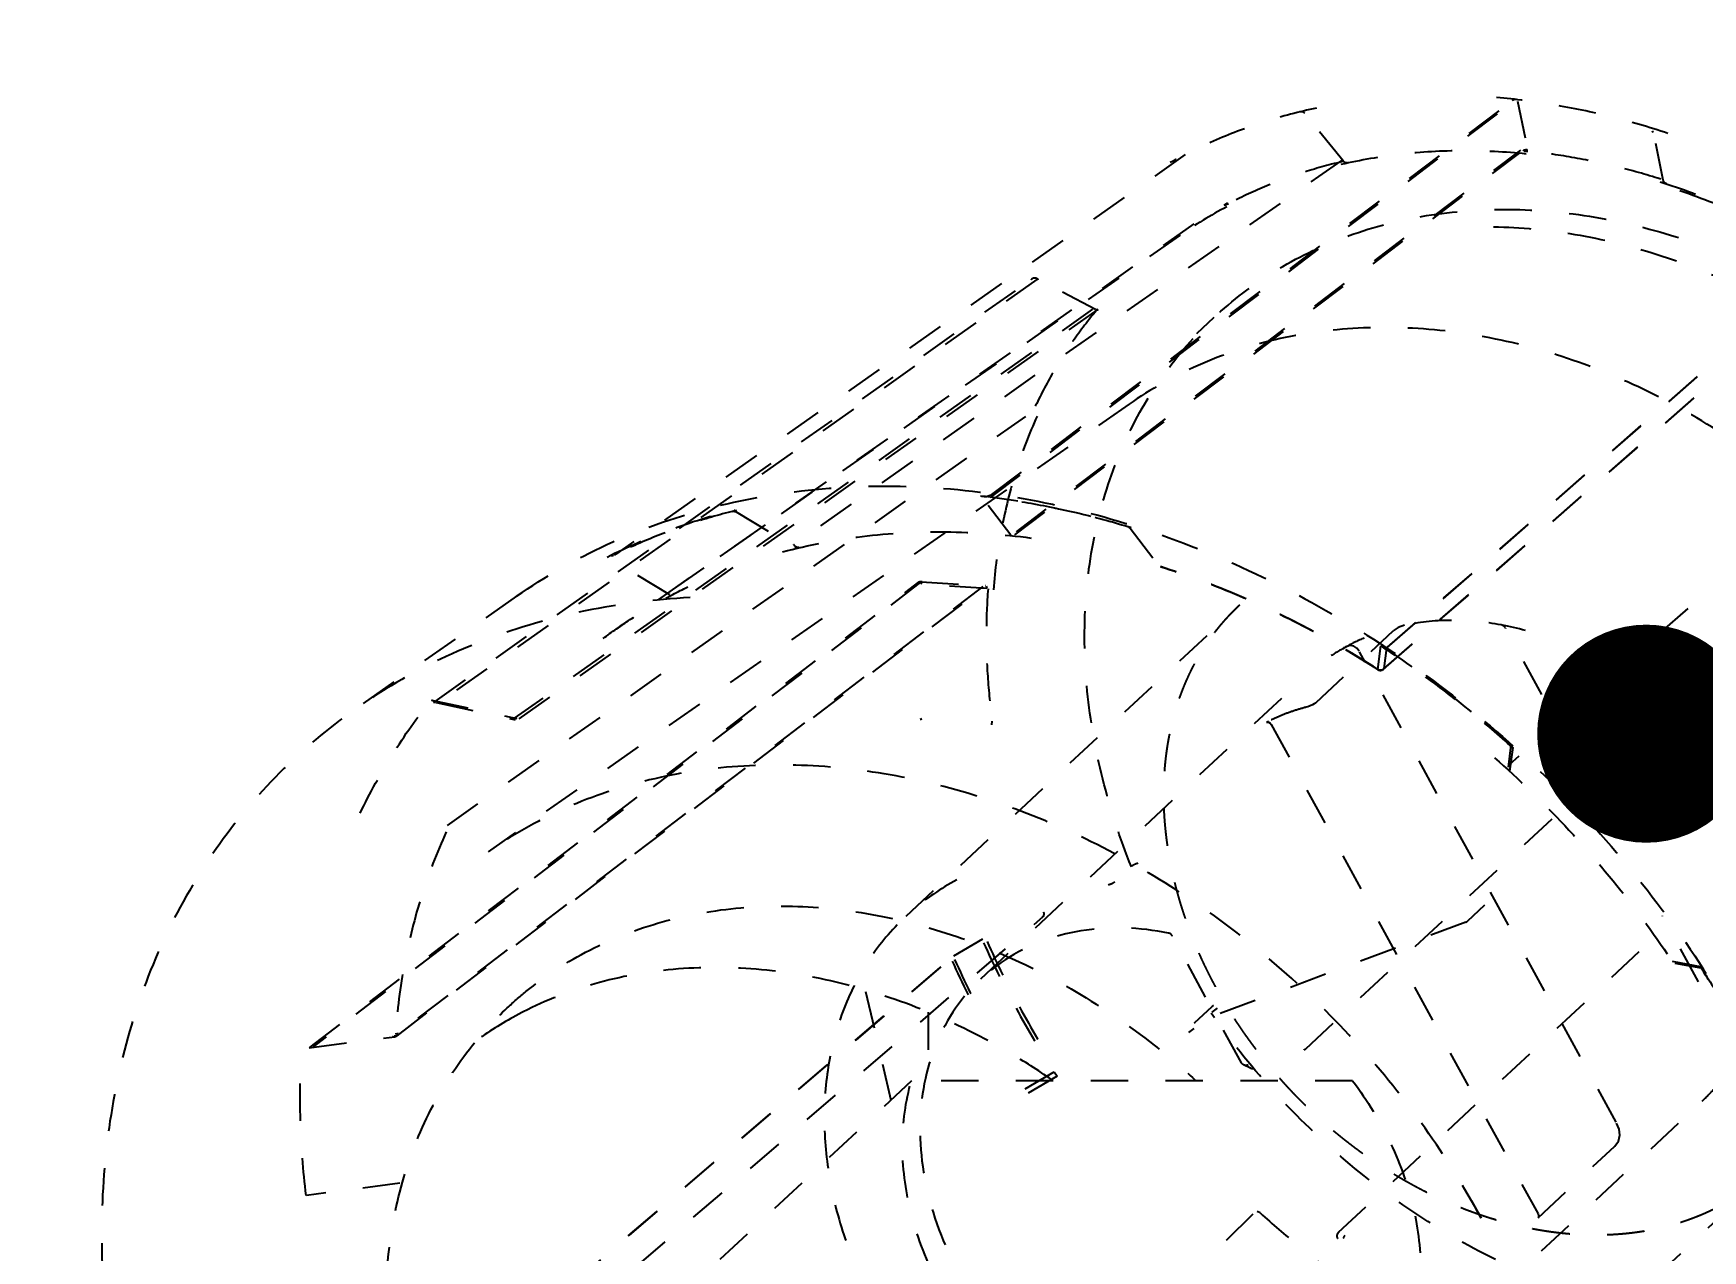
# Model space of a CAD drawing. Header units: inches. Extents: x -2049 to -860, y -317 to 524.
# Drawn here: x -1360.7 to -1349.22, y 111.36 to 119.73 of the extents above; entities that cross this region are included whole.
import ezdxf

# ---------------------------------------------------------------- set-up
doc = ezdxf.new("R2010")
doc.units = ezdxf.units.IN
doc.header["$LTSCALE"] = 2.5746062992
doc.header["$MEASUREMENT"] = 0
doc.header["$PDMODE"] = 3
doc.header["$PDSIZE"] = 0.3125
doc.linetypes.add('HIDDEN', pattern=[0.2, 0.1, -0.1])
doc.layers.get('Defpoints').update_dxf_attribs({"linetype": 'CONTINUOUS'})
for name, color, linetype, lineweight in [('dim', 7, 'CONTINUOUS', 9), ('from', 7, 'CONTINUOUS', 15), ('虚线', 7, 'HIDDEN', 25)]:
    doc.layers.add(name, color=color, linetype=linetype, lineweight=lineweight)
doc.styles.add('TEXTSTYLE_1', font='gdt', dxfattribs={"width": 0.8})
doc.dimstyles.new('ISO-25', dxfattribs={"dimtxt": 5, "dimasz": 5, "dimexe": 1.25, "dimexo": 0.625, "dimtad": 1, "dimdec": 0, "dimlfac": 1.5, "dimdsep": 46, "dimtxsty": 'TEXTSTYLE_1', "dimcen": 2.5, "dimclrd": 256, "dimclre": 256, "dimclrt": 256, "dimadec": 0, "dimazin": 0, "dimtfac": 1, "dimtdec": 0, "dimtmove": 0, "dimatfit": 3, "dimfxl": 1, "dimlwd": 25, "dimarcsym": 0})
doc.dimstyles.new('ISO-25$0', dxfattribs={"dimtxt": 5, "dimasz": 5, "dimexe": 1.25, "dimexo": 0.625, "dimtad": 1, "dimdec": 0, "dimlfac": 1.5, "dimdsep": 46, "dimtxsty": 'TEXTSTYLE_1', "dimcen": 2.5, "dimclrd": 256, "dimclre": 256, "dimclrt": 256, "dimadec": 0, "dimazin": 0, "dimtfac": 1, "dimtdec": 0, "dimtmove": 0, "dimatfit": 3, "dimfxl": 1, "dimlwd": 25, "dimarcsym": 0})

# ---------------------------------------------------------------- blocks, each defined once
blk = doc.blocks.new('*D48')
at = {"layer": 'Defpoints', "color": 0, "transparency": 16777216}
for p in [(-1315.377966968305, 128.5008568870139), (-1521.61260332243, 72.1693335384139), (-1315.377966968305, 20.05078251518643)]:
    blk.add_point(p, dxfattribs=at)
at = {"layer": 'dim', "lineweight": -2, "transparency": 16777216}
for p, q in [((-1315.377966968305, 127.8758568870139), (-1315.377966968305, 18.80078251518643)), ((-1521.61260332243, 71.5443335384139), (-1521.61260332243, 18.80078251518643))]:
    blk.add_line(p, q, dxfattribs=at)
at = {"layer": 'dim', "lineweight": 25, "transparency": 16777216}
blk.add_line((-1516.61260332243, 20.05078251518643), (-1320.377966968305, 20.05078251518643), dxfattribs=at)
at = {"layer": 'dim', "transparency": 16777216}
for points in [[(-1516.61260332243, 20.88411584851976), (-1516.61260332243, 19.21744918185309), (-1521.61260332243, 20.05078251518643)], [(-1320.377966968305, 20.88411584851976), (-1320.377966968305, 19.21744918185309), (-1315.377966968305, 20.05078251518643)]]:
    blk.add_solid(points, dxfattribs=at)
at = {"layer": 'dim', "transparency": 16777216, "insert": (-1417.905604776861, 23.17578251518643), "char_height": 5, "attachment_point": 5, "style": 'TEXTSTYLE_1'}
blk.add_mtext('309', dxfattribs=at)
blk = doc.blocks.new('*D49')
at = {"layer": 'Defpoints', "color": 0, "transparency": 16777216}
for p in [(-1514.526951111688, 131.1674378728578), (-1321.78998612816, 131.1674378728578), (-1321.78998612816, 28.79414239709428)]:
    blk.add_point(p, dxfattribs=at)
at = {"layer": 'dim', "lineweight": -2, "transparency": 16777216}
for p, q in [((-1514.526951111688, 130.5424378728578), (-1514.526951111688, 27.54414239709428)), ((-1321.78998612816, 130.5424378728578), (-1321.78998612816, 27.54414239709428))]:
    blk.add_line(p, q, dxfattribs=at)
at = {"layer": 'dim', "lineweight": 25, "transparency": 16777216}
blk.add_line((-1509.526951111688, 28.79414239709428), (-1326.78998612816, 28.79414239709428), dxfattribs=at)
at = {"layer": 'dim', "transparency": 16777216}
for points in [[(-1509.526951111688, 29.62747573042761), (-1509.526951111688, 27.96080906376094), (-1514.526951111688, 28.79414239709428)], [(-1326.78998612816, 29.62747573042761), (-1326.78998612816, 27.96080906376094), (-1321.78998612816, 28.79414239709428)]]:
    blk.add_solid(points, dxfattribs=at)
at = {"layer": 'dim', "transparency": 16777216, "insert": (-1415.55216253963, 31.91914239709428), "char_height": 5, "attachment_point": 5, "style": 'TEXTSTYLE_1'}
blk.add_mtext('289', dxfattribs=at)

msp = doc.modelspace()

# ---------------------------------------------------------------- linework, layer by layer
at = {"layer": '虚线'}
for p, q in [((-1354.118118959736, 116.5368103595987), (-1350.534206321715, 119.2483571868873)), ((-1354.108531837966, 116.5571542118514), (-1350.524618234776, 119.2687017672498)), ((-1350.491039345297, 119.2639369125224), (-1350.422101454378, 118.9276139778864)), ((-1351.690907047228, 118.8535356375743), (-1351.953824306765, 119.1787609728267)), ((-1349.564032271935, 119.0597968679238), (-1349.560658633799, 119.0491569465948)), ((-1349.488117064336, 118.7203750025662), (-1349.557152078348, 119.0567251854466)), ((-1352.776751808265, 118.8962264622641), (-1356.665873553359, 116.1673436793831)), ((-1353.948867159638, 116.2813916046076), (-1350.477790931169, 118.9063029162446)), ((-1353.939274153724, 116.3017399491292), (-1350.46819640469, 118.926652407116)), ((-1350.477994024736, 118.9061444016311), (-1350.475892748559, 118.9075275395896)), ((-1350.445071143686, 118.9202867654369), (-1350.42039316792, 118.9198759539566)), ((-1351.703005347365, 118.8560912797525), (-1355.47037789423, 116.2142476089416)), ((-1351.688466099298, 118.8492349952646), (-1351.701723328637, 118.8466565090607)), ((-1351.690043747593, 118.8520221510042), (-1351.688466261853, 118.849235069769)), ((-1356.298714907143, 115.9066652359907), (-1352.531342317946, 118.5485089372804)), ((-1352.510402441671, 118.5474023405565), (-1352.485168217004, 118.5648757870113)), ((-1352.501161642853, 118.5474607756122), (-1352.510399629135, 118.5474033734566)), ((-1352.479551981632, 118.5578291610394), (-1352.501161727517, 118.5474607806921)), ((-1352.812512850001, 118.3416127036276), (-1356.679948201247, 115.641915515079)), ((-1351.389166960692, 115.5026705478995), (-1348.115724281428, 118.3609849964573)), ((-1351.384904947155, 115.507597266546), (-1348.111461988499, 118.3659119572426)), ((-1351.412356815207, 115.3561634426728), (-1348.242597163894, 118.1235165999305)), ((-1351.408092932289, 115.3610918139596), (-1348.238332840724, 118.1284453522051)), ((-1357.939287039059, 115.1350083950359), (-1353.831762505282, 118.0409859750783)), ((-1353.798469522564, 118.0362541342102), (-1357.905992611974, 115.1302775735217)), ((-1353.395324325418, 117.8303993043494), (-1353.796943280524, 118.0432237481632)), ((-1353.414352630327, 117.8326705687981), (-1357.393605396186, 115.0190599403172)), ((-1357.360318055473, 115.0143239847814), (-1353.381067575541, 117.8279330080339)), ((-1353.395829723459, 117.8150215022263), (-1353.390312163917, 117.8266448105316)), ((-1353.381130949892, 117.827902916774), (-1353.377306523654, 117.8304731499368)), ((-1352.579684532171, 117.7754305615744), (-1352.700521688038, 117.6627359793723)), ((-1347.379440477504, 117.4665131770385), (-1350.549200567375, 114.6991596370997)), ((-1353.163503948802, 117.1795233262035), (-1357.573819888748, 114.1008635763109)), ((-1357.854205032319, 114.28172761067), (-1353.874952312179, 117.0953382086717)), ((-1353.977948507253, 116.2778709187439), (-1354.183760133102, 116.5481603659122)), ((-1355.867995661711, 116.4384414809783), (-1355.46232282922, 116.1950640235819)), ((-1353.15707167321, 116.3271083830837), (-1353.153905759761, 116.3318724961549)), ((-1353.157049570841, 116.3271314421561), (-1352.962042254919, 116.0708110601617)), ((-1356.323830993433, 115.8687705662892), (-1356.753213777833, 116.1261953335854)), ((-1358.797603507958, 112.7558260463458), (-1354.617239849891, 115.9509034907199)), ((-1354.59793097713, 115.9539785648347), (-1358.778293565044, 112.7589019366211)), ((-1354.169562317798, 115.9260307692509), (-1358.219507358859, 112.8318424155071)), ((-1358.200202019971, 112.8349145890352), (-1354.150258672189, 115.9291016592736)), ((-1354.59481331197, 115.9576807092414), (-1354.149955180727, 115.9286557461212)), ((-1354.142805451002, 115.9113147157718), (-1354.590652197538, 115.9404647021415)), ((-1354.150272282765, 115.9290916604615), (-1354.148952060279, 115.9299917465809)), ((-1354.146497007335, 115.928318560102), (-1354.142805451002, 115.9113147157718)), ((-1357.377446973851, 115.8577615660323), (-1358.473094715855, 115.092935043133)), ((-1354.698273324928, 113.6574175838145), (-1352.402367366848, 115.7986146439594)), ((-1351.875466397, 115.1278116565007), (-1351.346803841353, 115.6208504546928)), ((-1350.077629118777, 114.7306604026035), (-1350.571845399429, 115.6371641777973)), ((-1351.674680072496, 115.5088162478856), (-1351.695766678164, 115.4936628543252)), ((-1349.813060201109, 112.2402049150255), (-1351.577082724566, 115.4758188286975)), ((-1351.453063299868, 115.3547521133135), (-1351.431468842599, 115.5176282288949)), ((-1351.408085112727, 115.3611468539911), (-1351.389166637276, 115.5026701736849)), ((-1354.183177645151, 113.2262357786047), (-1351.947690265005, 115.3110855484953)), ((-1357.936532736318, 115.1283202125069), (-1357.964395051795, 115.1443160174131)), ((-1357.964394807963, 115.1443155991732), (-1357.375339810143, 115.016334201498)), ((-1357.930697729309, 115.1270474441623), (-1357.38663689641, 115.0089664875096)), ((-1354.592250412399, 115.0055539327448), (-1354.596321068485, 115.0185677058265)), ((-1354.108894567098, 114.9745901517075), (-1354.105361301865, 114.9988897236589)), ((-1352.185870248454, 114.976457689355), (-1350.349888782333, 111.6088548981585)), ((-1351.948156153768, 112.7454788285984), (-1349.652250195688, 114.8866758887434)), ((-1349.605464839679, 114.9125916937372), (-1350.086702022215, 114.7338962213803)), ((-1350.535968286808, 114.8337127535797), (-1350.556053455146, 114.6833943602666)), ((-1350.523436883174, 114.8178256741132), (-1350.545325551043, 114.655176275034)), ((-1350.835846276201, 113.6226496654077), (-1350.715009120335, 113.7353442476096)), ((-1350.718033621288, 113.7335343542566), (-1350.715009120335, 113.7353442476096)), ((-1357.72076483188, 110.2422056022267), (-1353.757382444678, 113.6528336677934)), ((-1353.759990436268, 113.651798344566), (-1353.757336907328, 113.6527836669599)), ((-1350.846977126503, 113.6157785596494), (-1352.712153112229, 112.9231917910977)), ((-1348.99998506675, 112.754018923197), (-1349.494211508769, 113.6605413380051)), ((-1354.172954966376, 113.4979362757413), (-1354.372425450598, 113.3820458090528)), ((-1352.390300798758, 112.6480298576203), (-1352.868622000894, 113.5253784853303)), ((-1351.723964381398, 111.4815067309235), (-1349.494733550049, 113.5605215479901)), ((-1359.731260422935, 108.7701766856696), (-1354.377460274945, 113.3785078043322)), ((-1359.725171427473, 108.7736312760837), (-1354.371292355752, 113.3819888115909)), ((-1349.425716273133, 113.3467639906513), (-1349.233813772077, 113.3107299500195)), ((-1349.227916579399, 113.2993067043127), (-1349.405228145049, 113.3327274042871)), ((-1349.383334802037, 113.3367541739697), (-1349.216398117232, 113.3052998500271)), ((-1349.225561746556, 113.2989485368743), (-1349.22625970597, 113.2990011944623)), ((-1354.976299272075, 113.139703038211), (-1354.802089823898, 112.3925162993286)), ((-1352.594340457315, 113.0340764816399), (-1352.715177611489, 112.9213818994379)), ((-1352.556501936744, 113.0237868675484), (-1352.594456753406, 112.9964467051073)), ((-1354.545377136269, 112.9958625526633), (-1354.545377136269, 112.5236481491235)), ((-1352.712153110536, 112.9231917910977), (-1352.715177611489, 112.9213818994379)), ((-1358.804553065021, 112.7515898519253), (-1358.216035622303, 112.828339586963)), ((-1358.192235096903, 112.8509088564442), (-1358.212961992555, 112.8446319375008)), ((-1352.753248725935, 112.8564119604642), (-1352.715296388233, 112.8837504770381)), ((-1358.797731618054, 112.7557272435204), (-1358.804134513563, 112.7515676208664)), ((-1353.879584363041, 112.4702473030503), (-1353.680064926124, 112.5860549159078)), ((-1353.680064926124, 112.5860549159078), (-1353.658365524506, 112.555908753226)), ((-1352.328017177377, 112.6122183747975), (-1352.37517567957, 112.6340995871598)), ((-1354.661483243722, 112.5236481491235), (-1357.96318953033, 109.4444262966651)), ((-1351.625504280761, 112.5236481491235), (-1354.661483243722, 112.5236481491235)), ((-1353.658365524506, 112.555908753226), (-1353.857805944562, 112.4400258300951)), ((-1351.455115037478, 110.3010612092066), (-1349.21962765733, 112.3859109774038)), ((-1350.349176563818, 111.5831073458252), (-1349.820514082675, 112.0761460728996)), ((-1351.060856513567, 109.7571848217948), (-1348.76495055718, 111.898381883633)), ((-1358.180669134875, 111.8199814014487), (-1358.823144923901, 111.7359352750244)), ((-1350.80780025012, 111.6997355792219), (-1350.740825678864, 111.5801462124493)), ((-1352.312554790892, 111.6063918292326), (-1356.047459698133, 107.9343490402642)), ((-1352.260756792491, 111.6154703306516), (-1352.283010201108, 111.6255067097999))]:
    msp.add_line(p, q, dxfattribs=at)
for points in [[(-1350.475576547345, 118.9077031935723), (-1350.477042359647, 118.9070455968482), (-1350.477455866828, 118.9069398295667), (-1350.476682236472, 118.906928291564)], [(-1351.678697339498, 118.8419529340976), (-1351.68279808007, 118.8444898350646), (-1351.686320703045, 118.8476166591701), (-1351.689149880887, 118.8511462178154)], [(-1351.66043565985, 118.8396837473022), (-1351.667091202734, 118.8390620938098), (-1351.674033290745, 118.8401394086613), (-1351.680492409887, 118.8429430349248)], [(-1349.465444537012, 118.6947947614304), (-1349.475303065995, 118.6998500829181), (-1349.48336335477, 118.7084719408763), (-1349.488069464572, 118.7201221689299)], [(-1352.52776578097, 118.5217496304693), (-1352.529505318584, 118.5183127365133), (-1352.531115377931, 118.5163171226343), (-1352.531818633921, 118.5157114096696)], [(-1353.377298820928, 117.8304707099217), (-1353.382500329959, 117.828279967659), (-1353.387260646699, 117.8276813410667), (-1353.389990210635, 117.8279303174136), (-1353.391316161485, 117.8282634209373)], [(-1354.158154391186, 116.5427782297387), (-1354.164159076596, 116.5437511708772), (-1354.170870744904, 116.5454093735309)], [(-1354.139520908124, 116.543667976697), (-1354.145680371081, 116.5425836906161), (-1354.152025109232, 116.5423405747077), (-1354.158154391186, 116.5427782297387)], [(-1354.108557093221, 116.5571346189209), (-1354.115808563611, 116.5526034553116), (-1354.126413696525, 116.5478399433544), (-1354.139496389445, 116.5436755405739)], [(-1355.892895006604, 116.4420877370205), (-1355.883996121441, 116.4430941898422), (-1355.875365355143, 116.4416878996811), (-1355.868030934404, 116.4384245092435)], [(-1353.166991840932, 116.3341739788595), (-1353.16416722309, 116.3330691871707), (-1353.160505234793, 116.3306724507535), (-1353.157055124796, 116.3270715119351)], [(-1356.710068837749, 116.1392691689639), (-1356.717585866766, 116.1360993237208), (-1356.726338919975, 116.1335387151555)], [(-1356.665955850101, 116.1672600923622), (-1356.68402174776, 116.1551788841829), (-1356.706145923636, 116.1414141452838)], [(-1354.148902425193, 115.9300128058909), (-1354.151545279703, 115.9289368134902), (-1354.152411009193, 115.9287509913675), (-1354.151132593763, 115.9287312629748)], [(-1350.573642791303, 115.6404547673742), (-1350.584767207145, 115.6533671909389), (-1350.601098176295, 115.6604577117804)], [(-1351.268600189298, 115.6584040099677), (-1351.312474190944, 115.6437808192915), (-1351.346790747227, 115.6208603485215)], [(-1351.58012015709, 115.4814173472918), (-1351.595639811962, 115.5019872709071), (-1351.617505309003, 115.515691337929), (-1351.645408200523, 115.5188386574827), (-1351.674680072496, 115.5088162478856)], [(-1351.402195658334, 115.502875285641), (-1351.406833452797, 115.5033383161501), (-1351.411342441226, 115.5045983544238), (-1351.41536627307, 115.5063478705302), (-1351.418852959586, 115.5083361812972)], [(-1351.38491609909, 115.5075830396164), (-1351.387917629021, 115.5056665374221), (-1351.393660137282, 115.5037455954505), (-1351.402155829027, 115.50287604423)], [(-1357.939293786776, 115.1350036149095), (-1357.94578811596, 115.1306274896119), (-1357.95007110753, 115.1281053929827), (-1357.950590744354, 115.1278068746809), (-1357.945977455023, 115.1288198432399), (-1357.936523724687, 115.1283182516899)], [(-1357.94816153254, 115.1286036047479), (-1357.941807750586, 115.1289777465798), (-1357.936545805044, 115.1283230385894)], [(-1351.875480483387, 115.1277982135593), (-1351.880558499892, 115.1237251039123), (-1351.889406881319, 115.1179765455656), (-1351.901714628206, 115.1112947653243), (-1351.917049614078, 115.1042951684813), (-1351.932510474919, 115.0984368009961), (-1351.94508449669, 115.0946261461962)], [(-1352.203959586173, 114.9984865268542), (-1352.211809583252, 114.9948028137885), (-1352.216862632359, 114.992757537732), (-1352.217530109365, 114.9925008738988), (-1352.212689973151, 114.9929084664558), (-1352.203953229604, 114.9914341775994), (-1352.193573822624, 114.9857322538477), (-1352.185532302152, 114.9758379272551)], [(-1350.536079215203, 114.8312385411849), (-1350.536044230368, 114.8332374230923), (-1350.53581872964, 114.834147157515)], [(-1350.533292521729, 114.8256808543188), (-1350.533972369832, 114.8264664307574), (-1350.535172992641, 114.8281370959441), (-1350.535724696781, 114.8293363505843), (-1350.536054225793, 114.8309268999716)], [(-1353.752000675946, 113.6603984151041), (-1353.75482430322, 113.6553741686714), (-1353.757480373772, 113.6528700749836), (-1353.758133823655, 113.6524810983352)], [(-1349.226345026908, 113.2990184405081), (-1349.227024204472, 113.2992256639833), (-1349.227169809527, 113.299314337614), (-1349.227512727296, 113.2996431588354), (-1349.227603278773, 113.2997320949245)], [(-1349.820627640733, 112.0760435279279), (-1349.796052809359, 112.1098876712432), (-1349.786812720025, 112.1495891034249), (-1349.792052532719, 112.1912789327308), (-1349.809706660501, 112.234088964257)], [(-1350.349916685877, 111.6089104258543), (-1350.346523788387, 111.5975726280819), (-1350.347554052097, 111.5876023680892), (-1350.349923501325, 111.5824571876754), (-1350.349184288556, 111.5831004135413)]]:
    msp.add_lwpolyline(points, dxfattribs=at)
for centre, radius, start, end in [((-1350.504507491153, 119.242119861885), 0.03333226170923517, 79.73313027640685, 133.4123600932082), ((-1351.979743747229, 119.1578199823742), 0.03333226340251409, 38.86284774800176, 108.4712303205819), ((-1351.057101010555, 115.8248781722473), 3.068462631162473, 117.8573281402998, 124.8957847119025), ((-1353.81251217256, 118.0137744967559), 0.03333226170923517, 38.05286803380369, 141.0093229019953), ((-1355.445123715965, 116.22362511802), 0.03333226170923517, 239.0283527557948, 285.5920758097141), ((-1354.596999402796, 115.9244202103864), 0.03333226170923517, 72.10106392960593, 133.238803774391), ((-1351.434278625625, 115.3812726423969), 0.03333226340251409, 226.711996529398, 313.4405993008079), ((-1350.858580132394, 113.6470261189954), 0.03333226170923517, 290.3712282548987, 313.0030718472022), ((-1348.241508592125, 116.1272534822128), 6.465032570163503, 204.1407068950014, 208.5840916178009), ((-1348.302363616087, 116.0986031536684), 6.422600028081642, 204.1162668574049, 208.6085608586951), ((-1348.33408829233, 116.0717084217954), 6.63200672723089, 204.2500995648001, 208.6079621928079), ((-1348.351815913498, 116.0655730203316), 6.593387051371327, 204.2411068992967, 208.6169498960941), ((-1348.112856805003, 116.2026474799316), 6.638792796521329, 208.6137518969932, 213.0087242367911), ((-1348.053372114422, 116.2368787406751), 6.682694728803614, 208.6376788583995, 212.9847758079911), ((-1352.571606601123, 113.0097000263586), 0.03333226170923517, 110.3712290288022, 133.0030721037033), ((-1356.1823628323, 110.7575064312119), 2.519016753037094, 118.8973175645939, 126.5414704480069), ((-1356.165837274922, 110.728942685099), 2.55200986452355, 117.2228774836991, 118.9122415445938), ((-1358.220438911181, 112.8614005938546), 0.03333226170923517, 251.8718240608153, 313.4406043369928), ((-1351.970890008268, 112.7698552821863), 0.03333226170923517, 290.3712282620999, 313.0030718400098), ((-1352.313987867032, 112.6424544150312), 0.03333226170923517, 229.3358278721057, 290.3712300285086), ((-1351.701230526898, 111.4571302756423), 0.03333226170923517, 133.0030709342082, 208.5987518912935), ((-1351.656428322236, 111.4363423694575), 0.03333226340251409, 133.0030691137906, 171.4066286951991)]:
    msp.add_arc(centre, radius, start, end, dxfattribs=at)
for points, start_tangent, end_tangent in [([(-1349.456003424991, 119.0422777232574), (-1349.849609660607, 119.1568497657214), (-1350.243557262947, 119.2391158699263), (-1350.635133194477, 119.2885089567592)], (-0.9489462296256136, 0.3154378754673134), (-0.9964678066020731, 0.08397565364826502)), ([(-1351.875065675769, 119.2160247335732), (-1352.226967606237, 119.122984537697), (-1352.562649086176, 118.9977725451179), (-1352.879784268293, 118.8412850439311)], (-0.9779478343523029, -0.2088493076015354), (-0.8727668857255534, -0.4881372380600756)), ([(-1351.705074893189, 118.8295674335357), (-1351.294362459611, 118.9003490562945), (-1350.868122512656, 118.9247381722222), (-1350.430919898633, 118.9024445194453)], (0.9737999903508235, 0.2274061977887499), (0.9946989831818801, -0.102829630247968)), ([(-1350.422101454378, 118.9276139778865), (-1350.432287500757, 118.9282662949669), (-1350.443737165002, 118.9263611885399), (-1350.452795951575, 118.9227265822565)], (-0.9831278605745996, 0.1829196811773158), (-0.883614371979636, -0.4682153795327879)), ([(-1349.505668621748, 118.7277666916909), (-1349.8117784296, 118.8134652263684), (-1350.116130431052, 118.877367712147), (-1350.42039316792, 118.9198759539566)], (-0.95389199299105, 0.3001500719766068), (-0.9945773193575634, 0.1039997875936447)), ([(-1351.701723328637, 118.8466565090608), (-1351.972859411882, 118.7711546714868), (-1352.231654016432, 118.6750375829141), (-1352.479551981632, 118.5578291610395)], (-0.9734597684086902, -0.228858207826809), (-0.8846940173811252, -0.4661721737835117)), ([(-1351.705864047525, 118.8542507719164), (-1351.69846853159, 118.855913265339), (-1351.693032356113, 118.8551393081802), (-1351.690040345796, 118.8520234260433)], (0.9435507631266765, 0.3312279538370311), (0.3606805461001686, -0.9326894143630473)), ([(-1349.509581095103, 118.7089633338073), (-1349.0689819786, 118.5470828967139), (-1348.636614649549, 118.3426982647475), (-1348.217066530751, 118.0979896852282)], (0.9535406052333817, -0.3012645252450998), (0.8417280611859034, -0.5399017234758744)), ([(-1348.219958033112, 118.0840198022004), (-1348.63736602514, 118.3274588593908), (-1349.066954503985, 118.5305047308528), (-1349.504518282549, 118.691266487984)], (-0.8417280528415586, 0.5399017364850369), (-0.953540609466787, 0.3012645118458322)), ([(-1353.147345236917, 113.9965597465859), (-1353.344693329774, 114.6000117265637), (-1353.450895448785, 115.2054298980057), (-1353.46331107278, 115.7975092223711), (-1353.381715085402, 116.3615948649869), (-1353.208207643577, 116.8836703945877), (-1352.947261702752, 117.3506547827462), (-1352.605309824686, 117.7512076342003), (-1352.190826342103, 118.075373276555), (-1351.714101866437, 118.315042830703), (-1351.18678920799, 118.4642316596567), (-1350.621972075651, 118.5190711849303), (-1350.033929484222, 118.4780871125877), (-1349.437137048345, 118.3422251727752), (-1348.846840191295, 118.114941283437), (-1348.27764801905, 117.8019056311985), (-1347.743833899328, 117.4110058716613), (-1347.258690747321, 116.9520322116971), (-1346.834257935367, 116.4364096580227), (-1346.481096814958, 115.876965778916), (-1346.208074154837, 115.287758873657), (-1346.021930048385, 114.6833062843632), (-1345.927374923265, 114.0788696745425), (-1345.926731710945, 113.4894692867672), (-1346.019978624005, 112.929837948137), (-1346.204653179396, 112.4140652649663), (-1346.476162950674, 111.9546839684198), (-1346.827662271905, 111.5631836265535), (-1347.250458665239, 111.2492047265158), (-1347.734223119065, 111.0205183433478), (-1348.266981066216, 110.8829464170252), (-1348.835369000396, 110.8400491748613), (-1349.425467887741, 110.8929938583647), (-1350.022163376624, 111.0404855375559), (-1350.610677251604, 111.278854905787), (-1351.17619516436, 111.6020766111781), (-1351.704626223378, 112.0020403167084), (-1352.182850183892, 112.468776170466), (-1352.59891774415, 112.9905914041504)], (-0.3747204102797878, 0.9271378614422705), (-0.5732776063954844, 0.8193612060657154)), ([(-1350.656393041205, 118.3998957943762), (-1350.09670612916, 118.3475614685014), (-1349.530574275798, 118.2100131007687), (-1348.970789334757, 117.9903298105361), (-1348.429991257316, 117.6934477243079), (-1347.920383533487, 117.3260444263805), (-1347.45346420449, 116.8963898063675), (-1347.039779292569, 116.4141760116644), (-1346.688668487415, 115.8902934740577), (-1346.408046945173, 115.3365767671849), (-1346.204217793359, 114.7654998180197), (-1346.081760264383, 114.1899189009981), (-1346.043435305414, 113.6228004976147), (-1346.09012297616, 113.0769239651093), (-1346.220806100267, 112.5645973856388), (-1346.432610545028, 112.0973549722508)], (0.9998618030053388, -0.01662452678764574), (-0.4945089213708007, -0.8691725528827325)), ([(-1353.395829721766, 117.8150215022264), (-1353.559341389274, 117.598549945571), (-1353.703234794868, 117.368167779117), (-1353.828343937684, 117.1226485880298)], (-0.637410631327127, -0.770524293628146), (-0.415818541023901, -0.9094476020864278)), ([(-1347.344098578179, 115.1023107979744), (-1347.705060839491, 115.6713136480888), (-1348.14033389783, 116.1930873710403), (-1348.63864362441, 116.6542502865684), (-1349.187225337635, 117.0429350019036), (-1349.771761527702, 117.3488803500404), (-1350.377416891963, 117.564152848476), (-1350.988350443697, 117.6829545780894), (-1351.587698906124, 117.7022129979114), (-1352.159133492732, 117.6222463207705), (-1352.688875378232, 117.446108192337), (-1353.163503977587, 117.1795233075774)], (-0.4786727281950537, 0.8779934050334913), (-0.8199790242581134, -0.5723935706982672)), ([(-1353.796008426309, 117.0977282278515), (-1353.94062945079, 116.7203037140886), (-1354.041382672719, 116.3202762616864), (-1354.097379692989, 115.9015852756012)], (-0.4145261703776816, -0.9100373915790562), (-0.07802984474995152, -0.9969510235354084)), ([(-1357.377447087301, 115.8577614864483), (-1356.75656703905, 116.2131364759235), (-1356.067381456589, 116.4604697326029), (-1355.324071616964, 116.5930930427957), (-1354.542794349136, 116.606967661951), (-1353.74238376432, 116.5014428866829), (-1352.937203952731, 116.2781049806899), (-1352.147562980863, 115.9424307022654), (-1351.389784905903, 115.5018163411726), (-1350.679783992912, 114.9658381161587), (-1350.032930334512, 114.3464753050913), (-1349.462462859083, 113.656753161483), (-1348.980163928009, 112.9109527913351), (-1348.59658344283, 112.1253444580552), (-1348.319750249825, 111.3163248994402), (-1348.155565358323, 110.5005711028029), (-1348.107748387368, 109.698259814085), (-1348.176758249414, 108.9233037732298), (-1348.360752880505, 108.1938791814726), (-1348.654988002636, 107.5253655223623), (-1349.052459260851, 106.9312644703704)], (0.8199790119157048, 0.572393588379311), (-0.6281146881510837, -0.7781207737420114)), ([(-1354.184919319683, 116.5494321487686), (-1353.669867243532, 116.4648696908014), (-1353.154665454432, 116.3330595642666)], (0.9935360920006439, -0.113516667904266), (0.9564463757538094, -0.2919080853751777)), ([(-1353.1499903655, 116.3290545430586), (-1353.493557978784, 116.4230113734691), (-1353.837110316999, 116.4951678811447), (-1354.179233278888, 116.5452273799119)], (-0.9564305265368314, 0.2919600108036693), (-0.9935424636156767, 0.1134608875008995)), ([(-1356.75537121838, 116.127303330651), (-1356.328708540953, 116.3129239311372), (-1355.879303131165, 116.452609450548)], (0.8901904217553498, 0.4555886445194101), (0.9708831802473884, 0.2395534393673284)), ([(-1355.865636070754, 116.4489434051548), (-1356.168023425012, 116.3622327570241), (-1356.45944661704, 116.2540299409106), (-1356.738699397262, 116.1247688832454)], (-0.9708970129299743, -0.2394973700975709), (-0.8901648783832454, -0.45563855114876)), ([(-1355.865707652427, 116.4375693762931), (-1355.866420497456, 116.4377122568623), (-1355.867140970707, 116.4379666754076), (-1355.867868103624, 116.4383293012494), (-1355.868600924264, 116.4387968070946), (-1355.870079756187, 116.4400331479298), (-1355.871569707874, 116.4416490660222), (-1355.873063022412, 116.4436179345605), (-1355.874551946278, 116.4459131267337), (-1355.876028720868, 116.4485080123442), (-1355.877485590964, 116.4513759628877)], (-0.9927173374808393, 0.1204669575649398), (-0.434304179559291, 0.9007662735789629)), ([(-1355.548303301613, 116.1632931783963), (-1355.000700936893, 116.2690888156413), (-1354.427811601868, 116.3010686537785), (-1353.8382089079, 116.258799452155)], (0.9660700731866739, 0.2582801070409691), (0.9912450205099144, -0.1320352578453929)), ([(-1355.433564813216, 116.1929684910068), (-1355.447453894667, 116.193866790717), (-1355.460951732168, 116.2018874686181), (-1355.47037789423, 116.2142476089417)], (-0.9761958634383258, -0.216890839377557), (-0.4544132734896209, 0.8907909838320363)), ([(-1351.453063018784, 115.3547524926081), (-1351.937994482139, 115.6383876006077), (-1352.438117144894, 115.8748569981263), (-1352.948428114554, 116.0616523819855)], (-0.8407857722166802, 0.5413679758149719), (-0.9541212891670624, 0.2994203826698885)), ([(-1351.452323657008, 115.3532473318902), (-1351.936964926219, 115.6366962808046), (-1352.436492116961, 115.872844073857), (-1352.945433393298, 116.0591157062246)], (-0.8407857332080684, 0.5413680363983177), (-0.9541213115724397, 0.2994203112737786)), ([(-1356.78301796929, 115.5670654290304), (-1356.597774458634, 115.69752353838), (-1356.403506511263, 115.8159579348363), (-1356.200745108967, 115.9220510388568)], (0.7980101790968065, 0.6026439695690008), (0.900589111176447, 0.4346714308882253)), ([(-1354.590652197538, 115.9404647021416), (-1354.591934990094, 115.952368969446), (-1354.594630254972, 115.9576502539266), (-1354.597654225929, 115.9539605381873)], (-0.03779410832479164, 0.9992855474667555), (-0.3420946022407581, -0.9396655166162785)), ([(-1354.134053373121, 115.9092874375768), (-1354.146127799718, 115.609849541536), (-1354.136563882643, 115.3069330122136), (-1354.105361301865, 114.9988897236589)], (-0.07667555231123944, -0.9970560965551365), (0.134068409481906, -0.9909720791117127)), ([(-1356.184695083575, 115.8486984751448), (-1356.905645838739, 115.7572291612214), (-1357.583267237116, 115.5612299817689), (-1358.205225225038, 115.2644108194791), (-1358.760145106492, 114.8722734982526), (-1359.237825637919, 114.3920346238668), (-1359.629438528651, 113.8325048294806), (-1359.927669709463, 113.2040077827182), (-1360.126913758269, 112.5182228478836), (-1360.22344210704, 111.7878676317216), (-1360.215443892177, 111.0264565099887), (-1360.10304306339, 110.2480832459993), (-1359.888294682194, 109.4671572827502), (-1359.575146580995, 108.6981449946634)], (-0.9986484656814696, -0.05197347392704682), (0.4294384236474939, -0.9030961412248173)), ([(-1348.818878568396, 111.8480905021698), (-1348.813174186003, 111.8534097211783), (-1348.807441122852, 111.8587558531619), (-1348.80179115059, 111.8640246412441), (-1348.796250728396, 111.8691913906449), (-1348.790846284966, 111.874231428597), (-1348.785604225292, 111.8791201060391), (-1348.780550913727, 111.8838328162417), (-1348.77571268245, 111.8883449812616), (-1348.771115838244, 111.8926320502473), (-1348.766690379265, 111.8967592974084), (-1348.766939242162, 111.8965305371185), (-1348.772389583611, 111.8914905448849), (-1348.778206770553, 111.8861656076737), (-1348.784300707002, 111.8806465969913), (-1348.790586270134, 111.8750166325142), (-1348.797033571882, 111.8693068434819), (-1348.803641000246, 111.8635225552565), (-1348.810407124404, 111.8576688646078), (-1348.81733047459, 111.8517508445996), (-1348.82440953532, 111.8457735327362), (-1348.83164274539, 111.8397419343506), (-1348.83902824558, 111.8336612122501), (-1348.846563152236, 111.827537269205), (-1348.854244261675, 111.8213761180486), (-1348.862068278776, 111.8151836903372), (-1348.870031810206, 111.8089658228033), (-1348.878131367813, 111.8027282675151), (-1348.886363358457, 111.7964766732515), (-1348.894724085713, 111.7902165922738), (-1348.903209746474, 111.7839534701673), (-1348.911816430959, 111.7776926407604), (-1348.920540115939, 111.7714393345917), (-1348.929376668119, 111.7651986585907), (-1348.938321840755, 111.7589756045435), (-1348.947371271962, 111.7527750406266), (-1348.956521769908, 111.7466008495295), (-1348.965773310887, 111.7404546788115), (-1348.975126355471, 111.7343378373783), (-1348.984581360846, 111.7282516409069), (-1348.994138775731, 111.7221974135419), (-1349.00379904207, 111.7161764845065), (-1349.013562591651, 111.7101901914919), (-1349.023429849487, 111.7042398772679), (-1349.033401232124, 111.6983268930711), (-1349.043477145948, 111.692452595218), (-1349.053657990574, 111.6866183484913), (-1349.063944150377, 111.6808255210602), (-1349.07433600973, 111.6750754946409), (-1349.084833930996, 111.669369649255), (-1349.095438276534, 111.6637093784717), (-1349.106149391775, 111.6580960775524), (-1349.116967613683, 111.6525311519187), (-1349.127893263978, 111.6470160103789), (-1349.138926659304, 111.6415520719004), (-1349.150068094292, 111.6361407571445), (-1349.16131786188, 111.630783498625), (-1349.172676232991, 111.6254817288559), (-1349.184143470085, 111.6202368922042), (-1349.195719822073, 111.6150504347299), (-1349.207405520933, 111.6099238109599), (-1349.2192007851, 111.6048584805005), (-1349.23110581946, 111.5998559063447), (-1349.243120811967, 111.5949175633385), (-1349.255245937027, 111.590044922941), (-1349.267481352119, 111.5852394684648), (-1349.279827196089, 111.5805026849154), (-1349.292283594239, 111.5758360623787), (-1349.304850978358, 111.5712409808763), (-1349.317530557443, 111.5667185528929), (-1349.330323665803, 111.5622698875261), (-1349.343231644509, 111.5578961362056), (-1349.356255831257, 111.5535984876131), (-1349.369397573893, 111.5493781778424), (-1349.382658218576, 111.5452364802392), (-1349.396039114849, 111.5411747121742), (-1349.409541615641, 111.5371942384306), (-1349.423167068802, 111.5332964610433), (-1349.436916825568, 111.5294828277657), (-1349.450792238872, 111.525754833763), (-1349.464794654867, 111.5221140148394), (-1349.478925419713, 111.5185619559037), (-1349.49318587787, 111.5151002825039), (-1349.507577363644, 111.5117306709862), (-1349.522101214726, 111.5084548434148), (-1349.536758756952, 111.5052745624936), (-1349.551551312773, 111.5021916484973), (-1349.566480192787, 111.4992079572594), (-1349.581546704206, 111.4963254038786), (-1349.596752140694, 111.493545944092), (-1349.61209778745, 111.4908715827418), (-1349.62758491782, 111.488304377162), (-1349.643214791604, 111.4858464287115), (-1349.658988655055, 111.4834998946279), (-1349.674907739186, 111.4812669744805), (-1349.690973259772, 111.4791499220233), (-1349.707186270033, 111.477151058742), (-1349.723547352455, 111.4752727992523), (-1349.740056970999, 111.4735176005019), (-1349.756715560836, 111.4718879448377), (-1349.773523524967, 111.4703863433921), (-1349.790481240993, 111.4690153343908), (-1349.807589045876, 111.467777484844), (-1349.82484725118, 111.466675387162), (-1349.842256127829, 111.4657116574608), (-1349.859815914577, 111.4648889423356), (-1349.877526812922, 111.4642099103936), (-1349.89538898542, 111.4636772573349), (-1349.913402559067, 111.4632937025656), (-1349.931567620219, 111.4630619908906), (-1349.949884211209, 111.462984889128), (-1349.968352337118, 111.4630651878012), (-1349.986971957304, 111.4633057028332), (-1350.005742988801, 111.4637092670797), (-1350.024665301221, 111.4642787387953), (-1350.043738720161, 111.4650169948611), (-1350.062963025492, 111.4659269358639), (-1350.082337942904, 111.4670114759365), (-1350.101863155754, 111.4682735529182), (-1350.121538289826, 111.4697161215803), (-1350.141362896403, 111.4713421502412), (-1350.161336308332, 111.4731546072186), (-1350.181457753477, 111.4751564659103), (-1350.201726398746, 111.4773507047939), (-1350.222141358554, 111.479740307427), (-1350.242701689744, 111.4823282607537), (-1350.263406386509, 111.4851175567975), (-1350.284254387163, 111.4881111858894), (-1350.305244567368, 111.4913121434395), (-1350.326375745216, 111.4947234248584), (-1350.347646672761, 111.4983480187834), (-1350.369056042791, 111.5021889189316), (-1350.39060247867, 111.5062491088606), (-1350.412284547885, 111.5105315738208), (-1350.434100743416, 111.5150392889036), (-1350.456049498981, 111.5197752258134), (-1350.478129178874, 111.5247423427085), (-1350.500338077961, 111.5299435909743), (-1350.522674423379, 111.5353819169157), (-1350.545136377922, 111.5410602431323), (-1350.56772202649, 111.5469814905302), (-1350.590429387948, 111.553148558003), (-1350.61325641004, 111.5595643292049), (-1350.636200967703, 111.5662316742435), (-1350.659260859672, 111.5731534412137), (-1350.68243381865, 111.5803324578917), (-1350.705717496056, 111.5877715317338), (-1350.729109470504, 111.5954734447974), (-1350.752607720216, 111.6034411196817), (-1350.776212075865, 111.6116781546045), (-1350.799922791443, 111.6201883950023), (-1350.823740026121, 111.628975772669), (-1350.847663852704, 111.6380443023683), (-1350.871694245799, 111.6473980801425), (-1350.895831083486, 111.6570412866971), (-1350.920074137173, 111.6669781789353), (-1350.944423071592, 111.6772130967309), (-1350.96887744141, 111.6877504527689), (-1350.993436679378, 111.6985947359317), (-1351.018100101412, 111.7097505112993), (-1351.042866894738, 111.7212224133761), (-1351.067736117893, 111.7330151443978), (-1351.092706690564, 111.7451334777174), (-1351.117777396978, 111.7575822510331), (-1351.142946868966, 111.7703663596141), (-1351.168213594428, 111.7834907647678), (-1351.1935759021, 111.7969604836795), (-1351.219031959852, 111.8107805860265), (-1351.244579767924, 111.824956192284), (-1351.270217158917, 111.8394924720327), (-1351.295941784254, 111.8543946405718), (-1351.321751114175, 111.8696679487592), (-1351.347641936531, 111.8853173900743), (-1351.373605444579, 111.9013445951449), (-1351.399629385751, 111.917748835861), (-1351.425701416046, 111.9345289997383), (-1351.451809172831, 111.9516835983845), (-1351.477940274854, 111.9692107844327), (-1351.504082345938, 111.9871083329141), (-1351.530223014986, 112.0053736564983), (-1351.55634993461, 112.0240037902545), (-1351.582450787898, 112.0429954051957), (-1351.608513307045, 112.0623447998145), (-1351.634525275042, 112.0820479102413), (-1351.660474549387, 112.1021003017788), (-1351.686349065467, 112.1224971824476), (-1351.712136848414, 112.1432333962132), (-1351.737826035116, 112.1643034331461), (-1351.76340487591, 112.1857014345011), (-1351.788861746437, 112.2074211893315), (-1351.814185169651, 112.2294561514203), (-1351.839363817517, 112.251799430816), (-1351.86438652794, 112.2744438158435), (-1351.889242313234, 112.2973817646388), (-1351.91392037705, 112.3206054271604), (-1351.938410117771, 112.3441066350307), (-1351.962701145437, 112.3678769269352), (-1351.986783293602, 112.3919075469283), (-1352.010646622716, 112.4161894545941), (-1352.034281437067, 112.440713335205), (-1352.057678293238, 112.4654696115756), (-1352.080828010268, 112.4904484474484), (-1352.10372167474, 112.5156397661206), (-1352.126350657702, 112.5410332504435), (-1352.14870661637, 112.5666183665295), (-1352.170781505977, 112.5923843620566), (-1352.192567586543, 112.6183202865906), (-1352.214057431346, 112.6444149949695), (-1352.23524393031, 112.6706571676233), (-1352.256120305239, 112.6970353156548), (-1352.27668010474, 112.7235377977713), (-1352.296917221155, 112.7501528270584), (-1352.316825885484, 112.7768684862188), (-1352.336400682621, 112.8036727394257), (-1352.355636542887, 112.8305534475629), (-1352.374528760662, 112.8574983733034), (-1352.393072984218, 112.8844951963497), (-1352.411265225885, 112.9115315337529), (-1352.42910186543, 112.9385949399131), (-1352.446579644985, 112.9656729235116), (-1352.46369567751, 112.9927529627508), (-1352.480447440021, 113.0198225138203), (-1352.496832783744, 113.0468690244433), (-1352.512849918885, 113.07387994065), (-1352.528497433249, 113.1008427254035), (-1352.543774268536, 113.1277448687584), (-1352.558679738969, 113.1545738895564), (-1352.573214051127, 113.181318361551), (-1352.587381086007, 113.2079733081954), (-1352.601186063987, 113.2345364096975), (-1352.614634158033, 113.2610055409924), (-1352.627730483542, 113.287378748036), (-1352.640480103418, 113.3136542579654), (-1352.652888019607, 113.3398304553926), (-1352.664959166323, 113.3659058942571), (-1352.676698416822, 113.3918792775074), (-1352.688110573246, 113.4177494621803), (-1352.699200366614, 113.4435154492412), (-1352.709972455136, 113.4691763751179), (-1352.72043141744, 113.4947315150868), (-1352.730581759339, 113.5201802697273), (-1352.74042790368, 113.545522163228), (-1352.749974193722, 113.5707568433869), (-1352.759224888061, 113.5958840663719), (-1352.768184160632, 113.6209037001072), (-1352.776856099007, 113.6458157175001), (-1352.785244704407, 113.6706201896688), (-1352.793353888304, 113.6953172859409), (-1352.801187470737, 113.7199072636948), (-1352.808749183692, 113.7443904700525), (-1352.816042664332, 113.7687673317207), (-1352.823071458384, 113.7930383600692), (-1352.829839018442, 113.8172041308134), (-1352.836348698893, 113.8412653009449), (-1352.842603764379, 113.8652225884144), (-1352.848607232321, 113.8890761710159), (-1352.854361466538, 113.9128238610334), (-1352.859868715706, 113.9364629238211), (-1352.865131264055, 113.9599906907713), (-1352.870151434765, 113.9834045542349), (-1352.874931588268, 114.0067019742932), (-1352.879474120552, 114.0298804753724), (-1352.883781461473, 114.0529376445503), (-1352.887856078138, 114.0758711366353), (-1352.891700464748, 114.0986786690875), (-1352.895317149367, 114.1213580237114), (-1352.898708688846, 114.1439070500429), (-1352.901877667131, 114.1663236585757), (-1352.904826695256, 114.1886058258418), (-1352.907558413043, 114.210751591024), (-1352.910075482328, 114.2327590576496), (-1352.912380588649, 114.2546263952846), (-1352.914476439561, 114.2763518327588), (-1352.916365762935, 114.2979336649406), (-1352.918051306964, 114.3193702493493), (-1352.919535838464, 114.3406600044623), (-1352.920822139494, 114.361801413102), (-1352.92191301243, 114.3827930173551), (-1352.922811268115, 114.4036334236528), (-1352.923519739404, 114.4243212943052), (-1352.924041260848, 114.4448553576594), (-1352.924378689005, 114.4652343979414), (-1352.924534883826, 114.4854572620281), (-1352.924512717112, 114.5055228526748), (-1352.924315065743, 114.5254301319015), (-1352.92394481676, 114.545178120993), (-1352.923404862282, 114.5647658954193), (-1352.922698094431, 114.5841926525656), (-1352.921827395167, 114.6034579030747), (-1352.920795634599, 114.6225612811982), (-1352.91960567098, 114.6415024652132), (-1352.91826034902, 114.6602811909682), (-1352.916762499881, 114.678897233257), (-1352.915114942872, 114.6973504210584), (-1352.913320476983, 114.7156406273765), (-1352.911381894432, 114.7337677692408), (-1352.909301962035, 114.7517318077058), (-1352.907083436452, 114.7695327512378), (-1352.904729052326, 114.7871706438619), (-1352.90224153076, 114.8046455770158), (-1352.899623570837, 114.8219576793881), (-1352.896877854714, 114.8391071203068), (-1352.894007040836, 114.856094106352), (-1352.891013772412, 114.8729188830493), (-1352.887900668946, 114.8895817297894), (-1352.884670329619, 114.9060829649089), (-1352.881325331604, 114.9224229372233), (-1352.877868231751, 114.9386020328001), (-1352.874301564897, 114.9546206681861), (-1352.870627838792, 114.9704792904067), (-1352.866849542552, 114.9861783820465), (-1352.862969116194, 115.0017185459128), (-1352.858988813471, 115.0171010214859), (-1352.854910779769, 115.0323272903848), (-1352.850737109673, 115.0473988443879), (-1352.846469841891, 115.0623171837407), (-1352.842110964332, 115.0770838188479), (-1352.837662415802, 115.0917002618077), (-1352.833126080919, 115.1061680382641), (-1352.828503795197, 115.1204886704753), (-1352.823797343354, 115.1346636891651), (-1352.819008460998, 115.1486946284442), (-1352.814138832944, 115.1625830190369), (-1352.809190096592, 115.1763303984406), (-1352.804163840237, 115.1899383024588), (-1352.799061604763, 115.2034082635095), (-1352.793884885335, 115.2167418140097), (-1352.788635129709, 115.2299404846838), (-1352.783313734837, 115.2430058045625), (-1352.777922058729, 115.2559392959038), (-1352.772461410293, 115.2687424775787), (-1352.766933054404, 115.2814168633786), (-1352.761338211918, 115.2939639603217), (-1352.755678061357, 115.3063852686532), (-1352.749953735526, 115.3186822835384), (-1352.744166328281, 115.330856491676), (-1352.738316887762, 115.342909371299), (-1352.732406423164, 115.3548423904795), (-1352.726435899657, 115.3666570071312), (-1352.720406292567, 115.3783545877301), (-1352.714318868468, 115.3899358536129), (-1352.708175026009, 115.4014012619651), (-1352.701976155372, 115.4127512784382), (-1352.69572363319, 115.4239863771504), (-1352.689418825943, 115.4351070474593), (-1352.683063089946, 115.446113787189), (-1352.676657767969, 115.457007104323), (-1352.670204196008, 115.4677875153114), (-1352.663703693128, 115.4784555501506), (-1352.657157573315, 115.4890117422233), (-1352.650567135312, 115.4994566401522), (-1352.643933667704, 115.5097907925592), (-1352.637258450613, 115.5200147633067), (-1352.630542752302, 115.530129121336), (-1352.623787825797, 115.5401344423621), (-1352.616994920739, 115.5500313071797), (-1352.610165269836, 115.5598203067431), (-1352.603300099021, 115.5695020370865), (-1352.596400622374, 115.579077099324), (-1352.589468043818, 115.5885460996493), (-1352.582503553726, 115.5979096510294), (-1352.57550833909, 115.6071683715111), (-1352.568483569963, 115.6163228825279), (-1352.56143041132, 115.6253738139796), (-1352.5543500129, 115.6343217940726), (-1352.547243519358, 115.6431674594795), (-1352.540112061806, 115.65191145026), (-1352.532956766272, 115.6605544081669), (-1352.525778743549, 115.6690969783392), (-1352.518579099348, 115.6775398109963), (-1352.511358927525, 115.6858835597436), (-1352.504120016185, 115.6941280857325), (-1352.49686892001, 115.7022679687769), (-1352.489614339066, 115.7102957821557), (-1352.482365181695, 115.71820431758), (-1352.47513056451, 115.7259865835018), (-1352.467919802239, 115.7336358135781), (-1352.460742400948, 115.7411454514329), (-1352.453608049582, 115.7485091489635), (-1352.446526616569, 115.7557207646475), (-1352.439508137973, 115.7627743516891), (-1352.432562807333, 115.7696641529398), (-1352.425700972277, 115.7763845941256), (-1352.418933457937, 115.7829299536569), (-1352.412378741346, 115.7891925745529), (-1352.406415835899, 115.794825100961), (-1352.404159052373, 115.7969436909155), (-1352.408466198567, 115.7929267778093), (-1352.413041724391, 115.7886595540528), (-1352.417885934635, 115.7841417250148), (-1352.422963886796, 115.7794058643026), (-1352.42824059773, 115.7744845743084), (-1352.433681043657, 115.7694104997566), (-1352.439250139836, 115.7642163395566), (-1352.44491277105, 115.7589348214035), (-1352.450633776362, 115.7535987119377), (-1352.456292081249, 115.7483209189983)], (0.7313731033064628, 0.6819775537067726), (-0.7312611455386172, -0.6820976008061819)), ([(-1350.436408525118, 115.6219679036414), (-1350.771812144759, 115.6845536246091), (-1351.098748001598, 115.6843774440165), (-1351.406897765225, 115.6225691497362)], (-0.9631361987857134, 0.2690142423527175), (-0.9549990652334104, -0.2966088087082251)), ([(-1351.545808208219, 115.5716008292236), (-1351.666189384391, 115.5134731594679), (-1351.772971021341, 115.4491510012804), (-1351.866917710704, 115.3807017229278), (-1351.947755402058, 115.3110248021138)], (-0.9199795444035456, -0.3919663734034415), (-0.7313171366994555, -0.6820375690309951)), ([(-1351.431558540663, 115.5184999034872), (-1350.965755966372, 115.1865883803885), (-1350.523174585801, 114.8184254826141)], (0.836938876501056, -0.5472963703526185), (0.7432251432071063, -0.6690413937154981)), ([(-1350.522867142227, 114.8163529227543), (-1350.815127294936, 115.0663475347084), (-1351.118438551282, 115.3001044483952), (-1351.431544940247, 115.5166576871327)], (-0.7431910420724751, 0.6690792740649109), (-0.8369671489782455, 0.547253132956977)), ([(-1351.408085112726, 115.3611468539911), (-1351.419847217413, 115.3520436273132), (-1351.43661816308, 115.3490730115751), (-1351.453063299869, 115.3547521133135)], (-0.6300756227672141, -0.776533778785255), (-0.8307233790080841, 0.5566854296363352)), ([(-1351.453063025557, 115.3547524959946), (-1351.451998581319, 115.3530837831585), (-1351.449805742777, 115.3534908609588), (-1351.44677470238, 115.3556680095783)], (0.06802629986326814, -0.9976835282427553), (0.7299895840970899, 0.6834582702036441)), ([(-1358.454163720299, 114.3652225290849), (-1358.230159116208, 114.7714808144579), (-1357.967023161231, 115.1450418414251)], (0.4263242274028523, 0.9045704246377726), (0.6280979310218872, 0.7781343001346389)), ([(-1351.945064531239, 115.0946301186285), (-1352.034364329844, 115.0681484994016), (-1352.120753117823, 115.0360639607485), (-1352.203958167205, 114.9984870974891)], (-0.9676258538182149, -0.2523889994087895), (-0.896531046201232, -0.4429809061317703)), ([(-1350.649169924771, 114.7471088599122), (-1350.165493512983, 114.2800363806107), (-1349.728681976969, 113.7686379584375), (-1349.345271796705, 113.2205709258085)], (0.7519387718813703, -0.6592329507401284), (0.5326001939254498, -0.8463669614479127)), ([(-1350.535963621824, 114.8292743884284), (-1350.535419252969, 114.8270814296637), (-1350.534540327757, 114.8251147369887), (-1350.533348193354, 114.8233700281012), (-1350.531864198623, 114.8218430240853), (-1350.53010969073, 114.8205294460253), (-1350.528106018537, 114.8194250150049), (-1350.52587452921, 114.8185254504155), (-1350.523436573304, 114.8178264733409)], (0.1583125470863475, -0.9873890506963469), (0.973085913959522, -0.2304426263814063)), ([(-1350.740825473977, 111.5801463225123), (-1351.127175181379, 112.1978795625797), (-1351.587588368876, 112.771590078619), (-1352.111981785668, 113.2887020184248), (-1352.688902265808, 113.7379202243744), (-1353.305695903705, 114.109400595915), (-1353.948828867829, 114.3950208076112), (-1354.604318079426, 114.5885874293306), (-1355.257784838675, 114.6858574088731), (-1355.894992748909, 114.6847041657012), (-1356.502161796161, 114.5850803337235), (-1357.065880124245, 114.3890782486046), (-1357.573819900601, 114.1008635678444)], (-0.4786727290090894, 0.8779934045896877), (-0.8199790292434492, -0.5723935635565538)), ([(-1357.862133704217, 114.2370698799522), (-1358.030975278709, 113.7987888860061), (-1358.148357646048, 113.3331017103669), (-1358.212961994248, 112.8446319408875)], (-0.4168666453244597, -0.9089676561990148), (-0.07579000885695951, -0.9971238010184402)), ([(-1353.143615893371, 114.0037280346487), (-1353.132634356405, 114.0113662736513), (-1353.117349808232, 114.0184370559405), (-1353.101336989259, 114.0231368481182)], (0.731317151131017, 0.6820375535567033), (0.9813566595147476, 0.1921954911699432)), ([(-1354.349471479999, 113.907183059571), (-1354.656484533629, 113.6950835067725), (-1354.908118793286, 113.4204848628493), (-1355.096214915071, 113.0920073873045), (-1355.214718676699, 112.7200195891748), (-1355.259857542464, 112.3161718455222), (-1355.230159760042, 111.8930570141528), (-1355.126507834237, 111.4640041651512), (-1354.952164002365, 111.0425696252589), (-1354.71266467524, 110.6420723285932), (-1354.415568846413, 110.2750850913108), (-1354.070194409691, 109.9530988343969), (-1353.687353780726, 109.6862214407827), (-1353.279096439038, 109.4828931642613), (-1352.858325141262, 109.3495563740598), (-1352.438324454726, 109.2904002016041), (-1352.03227869787, 109.3072370344473), (-1351.652856336793, 109.3995022741303), (-1351.311983556602, 109.5642545461489), (-1351.020433986702, 109.7961863337455), (-1350.787403687789, 110.0877435894389)], (-0.8804931572082123, -0.4740588572208249), (0.5342335308772405, 0.8453369354798337)), ([(-1353.264455885479, 113.8910324635718), (-1353.265965866962, 113.8897365227049), (-1353.267750268001, 113.8883602560723), (-1353.269785220136, 113.8869249939087), (-1353.272046854908, 113.8854520698351), (-1353.277154703601, 113.8824785687499), (-1353.282882866404, 113.879610415013), (-1353.289119216077, 113.8769622656206), (-1353.295423613551, 113.8746890149557), (-1353.298483783424, 113.8737208996622), (-1353.301419908764, 113.8728800207337), (-1353.304184972294, 113.8721775436517), (-1353.30673195335, 113.8716246406704)], (-0.7378042743042137, -0.6750147056312419), (-0.9813566591854839, -0.192195492851172)), ([(-1357.441911220154, 113.0267246760072), (-1357.313314224152, 113.1386078711198), (-1356.874379409493, 113.4238256818522), (-1356.377324973234, 113.6173936023166), (-1355.836118078996, 113.7146843262193), (-1355.265345916651, 113.7137071738961), (-1354.680128022648, 113.6148611766858), (-1354.095866451944, 113.4208807700884), (-1353.52785709768, 113.1367283772297), (-1352.991060570226, 112.7694840257018), (-1352.71016767665, 112.5314760844711)], (0.7312881450866596, 0.6820686540632931), (0.7388283627259905, -0.6738936491996583)), ([(-1353.761706186699, 113.650744229329), (-1353.757928498346, 113.6525816723304), (-1353.756157716349, 113.6538323383051), (-1353.754504947429, 113.655316676772), (-1353.752963618273, 113.6570835168151), (-1353.751600278131, 113.6590809780613), (-1353.749500424308, 113.6636704378777), (-1353.748806069886, 113.6662113061971), (-1353.748356949663, 113.6688706786422), (-1353.748184834632, 113.6743884718569), (-1353.748938441966, 113.679922791474), (-1353.750466262142, 113.6852202620078)], (0.9394891911431655, 0.3425785453369206), (-0.3419997300102212, 0.93970005037402)), ([(-1352.892425599596, 113.5407179329925), (-1353.494564545055, 113.5560603032542), (-1354.015987816841, 113.3572009725012), (-1354.394382862206, 112.9679045720067), (-1354.584529680233, 112.4346938657764), (-1354.563704828396, 111.8212900588403), (-1354.33439697461, 111.20099781205)], (-0.9801957085463039, 0.198031242351828), (0.4786727290736233, -0.8779934045545045)), ([(-1352.866017676947, 113.5204145992113), (-1352.873556085304, 113.5315856615011), (-1352.879876045704, 113.5364461441558), (-1352.892491740763, 113.5406562485344)], (-0.47867273316152, 0.8779934023258263), (-0.9795990483831071, 0.200961947659034)), ([(-1353.696600341772, 112.532698643709), (-1353.984188114795, 112.716003187439), (-1354.556122179741, 113.0012209998646), (-1355.143438820161, 113.194788920329), (-1355.730013123716, 113.2920796425386), (-1356.300329631474, 113.2911024902152), (-1356.839454881411, 113.1922564946983), (-1357.33326190332, 112.9982760864076)], (-0.8237827251613181, 0.5669056550483439), (-0.8892303442676193, -0.4574597193564613)), ([(-1348.692282724988, 112.315528770358), (-1348.854447722684, 112.654367351924), (-1349.035768390345, 112.9869486210232), (-1349.235497688864, 113.3118975115581)], (-0.4074312494949727, 0.9132358824175523), (-0.54539639846964, 0.8381782438934722)), ([(-1349.233049673189, 113.3107440601129), (-1349.082318702306, 113.0678691899147), (-1348.941175613474, 112.8206035543291)], (0.5453534728973609, -0.8382061736821), (0.4786727274351958, -0.8779934054477573)), ([(-1358.178035965922, 110.1014034076959), (-1358.269849948464, 110.6972854809419), (-1358.264800075948, 111.278327210649), (-1358.162704381847, 111.8271330970714), (-1357.967570037833, 112.3264017054937), (-1357.681461857016, 112.7691306434696), (-1357.441911220154, 113.0267246760072)], (-0.2270638232056751, 0.9738798797547991), (0.7312881449421893, 0.6820686542181891)), ([(-1358.19223509521, 112.8509088547509), (-1358.19645220299, 112.8387466705868), (-1358.206360240063, 112.8318021882797), (-1358.219507358859, 112.8318424155072)], (-0.07049640208081052, -0.9975120336585721), (-0.9669819170826458, 0.2548449960960019)), ([(-1358.82610679216, 111.7353378709797), (-1358.86456553879, 112.2535902713946), (-1358.858422617475, 112.760718421909)], (-0.1250198253374513, 0.9921542436902603), (0.0667562938443319, 0.9977693106285487)), ([(-1349.219875543206, 112.3856797974186), (-1349.160675000069, 112.4443543742549), (-1349.101607284505, 112.510805048398), (-1349.043989962244, 112.5850614877876), (-1348.988696949782, 112.6676476437221), (-1348.936818899926, 112.7588560690817)], (0.7313172133657726, 0.6820374868252628), (0.4619497297356669, 0.8869061095725662)), ([(-1352.343133892823, 112.6345253689192), (-1352.361618325007, 112.6307888577236), (-1352.378748897719, 112.6360087574565), (-1352.390300798758, 112.6480298576204)], (-0.900547266511228, -0.4347581175540658), (-0.4786727230539112, 0.8779934078363876)), ([(-1351.576153415839, 110.1883591731906), (-1351.713206855074, 110.0776213932214), (-1352.086195733252, 109.8993808185547), (-1352.516354396682, 109.8384212566305), (-1352.974882348381, 109.8988262951054), (-1353.431073664905, 110.0765525227519), (-1353.854357898671, 110.3596769649195), (-1354.216427826858, 110.7292601207129), (-1354.493077754591, 111.1606295056689), (-1354.665620894388, 111.6244880552102), (-1354.722746508768, 112.0899933388271), (-1354.661483243722, 112.5236481491235)], (-0.7312194402516358, -0.6821423093446736), (0.2800870899668424, 0.9599745944731587)), ([(-1351.625504280762, 112.5236481491235), (-1351.363479799152, 112.093244437753), (-1351.202536983091, 111.6269269119407), (-1351.158185315927, 111.162637924123), (-1351.233124688573, 110.7311619370989), (-1351.422361889014, 110.3612050458609), (-1351.576153415839, 110.1883591731906)], (0.6041093005910781, -0.7969014700321229), (-0.7312194401119508, -0.6821423094944081)), ([(-1352.260756790797, 111.6154703306516), (-1352.001695127376, 111.3915342704913), (-1351.733336604059, 111.1847348297417), (-1351.454236053, 110.9938999715282)], (0.7381762022589627, -0.674607956088968), (0.841208077929756, -0.5407115401262728)), ([(-1351.71688670577, 111.4858472296326), (-1351.729228458778, 111.4734109984338), (-1351.733780690164, 111.4565404253148), (-1351.729768523318, 111.4405384856591)], (-0.8645081164549832, -0.5026188581653663), (0.4786727131701557, -0.8779934132249065))]:
    msp.add_spline(points, degree=3, dxfattribs=dict(at, start_tangent=start_tangent, end_tangent=end_tangent))

# ---------------------------------------------------------------- dimensions: what is measured, and where the dimension line sits
at = {"layer": 'dim'}
for base, p1, p2, text, picture, middle in [((-1321.78998612816, 28.79414239709428), (-1514.526951111688, 131.1674378728578), (-1321.78998612816, 131.1674378728578), '289', '*D49', (-1415.55216253963, 28.79414239709428)), ((-1315.377966968305, 20.05078251518643), (-1521.61260332243, 72.1693335384139), (-1315.377966968305, 128.5008568870139), '309', '*D48', (-1417.905604776861, 20.05078251518643))]:
    dim = msp.add_linear_dim(base=base, p1=p1, p2=p2, text=text, dimstyle='ISO-25$0', dxfattribs=at)
    dim.commit()
    dim.dimension.update_dxf_attribs({"geometry": picture, "text_midpoint": middle, "dimtype": 160})

# ---------------------------------------------------------------- leaders
at = {"layer": 'from', "color": 4}
msp.add_leader([(-1349.605464839679, 114.9125916937372), (-1292.798369916001, 158.8084429957909)], dimstyle='ISO-25', override={"dimasz": 1.5, "dimldrblk": 'Dot'}, dxfattribs=at)

doc.saveas('drawing.dxf')
